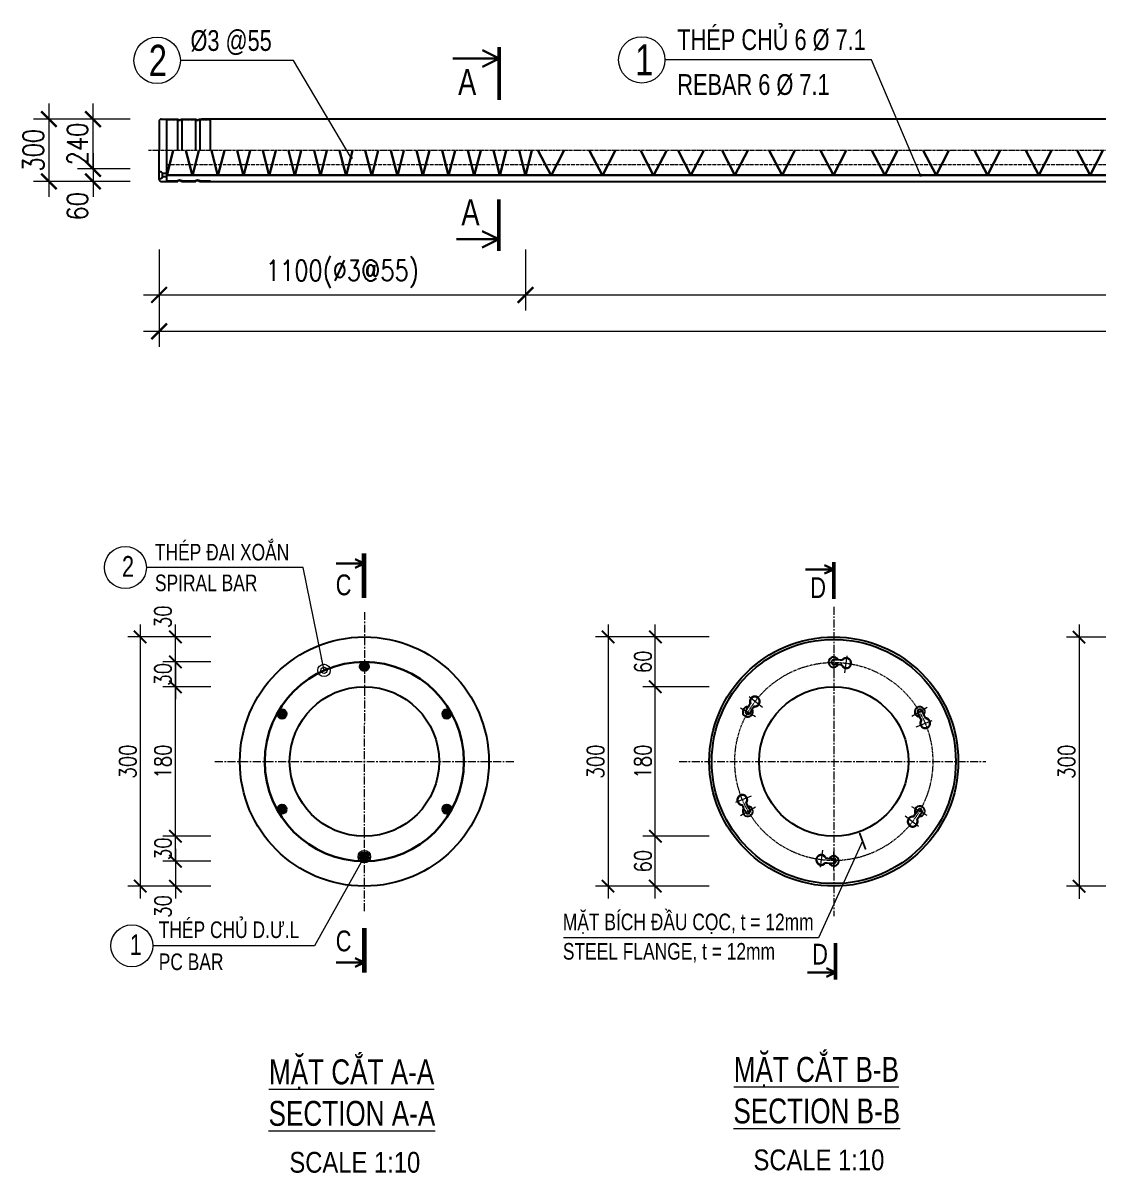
# Model space of a CAD drawing. Header units: millimetres. Extents: x -1359830 to -1240265, y -705366 to -618243.
# Drawn here: x -1299156 to -1288795, y -629320 to -618243 of the extents above; entities that cross this region are included whole.
import ezdxf
from ezdxf.enums import TextEntityAlignment as Align

# ---------------------------------------------------------------- set-up
doc = ezdxf.new("R2010")
doc.units = ezdxf.units.MM
doc.header["$MEASUREMENT"] = 0
doc.header["$PDMODE"] = 3
doc.header["$PDSIZE"] = 50
for name, pattern in [('ACAD_ISO03W100', [30, 12, -18]), ('CENTER', [50.8, 31.75, -6.35, 6.35, -6.35]), ('DASHED', [0.75, 0.5, -0.25]), ('HIDDENX2', [0.75, 0.5, -0.25])]:
    doc.linetypes.add(name, pattern=pattern)
for name, color, linetype, lineweight in [('1.NET BAO-F', 3, 'Continuous', 25), ('10.CAT-F', 6, 'Continuous', 50), ('2.THEP CHU-F', 4, 'Continuous', 30), ('3. THEPDAI-F', 11, 'Continuous', 30), ('4.DIM-F', 1, 'Continuous', 15), ('6.NET TRUC-F', 5, 'CENTER', 15), ('7.TEXT-F', 4, 'Continuous', 20), ('7.TEXT-F @ 10', 4, 'Continuous', 20), ('8.KHUAT-F', 9, 'HIDDENX2', 18), ('G-25CO', 7, 'Continuous', 13), ('KC-NET THUONG', 8, 'Continuous', 18), ('Manh', 6, 'Continuous', 13), ('S-dims', 8, 'Continuous', 18)]:
    doc.layers.add(name, color=color, linetype=linetype, lineweight=lineweight)
doc.styles.add('Arial', font='arial.ttf')
doc.styles.add('GHD Standard Arial', font='ARIALN.TTF')
doc.styles.add('Vnsimli', font='vnsimli.shx', dxfattribs={"width": 0.8})
doc.dimstyles.new('D1-10', dxfattribs={"dimscale": 10, "dimtxt": 2, "dimasz": 1.5, "dimexe": 1.5, "dimexo": 0, "dimgap": 0.5, "dimtad": 1, "dimdec": 0, "dimzin": 0, "dimdsep": 46, "dimtxsty": 'Vnsimli', "dimblk": 'ARCHTICK', "dimcen": 1, "dimdle": 1.5, "dimclrd": 256, "dimclre": 256, "dimclrt": 2, "dimadec": 0, "dimazin": 0, "dimtfac": 1, "dimtdec": 0, "dimtix": 1, "dimtmove": 2, "dimatfit": 2, "dimldrblk": 'ARCHTICK', "dimfxl": 1, "dimtolj": 1, "dimtzin": 0, "dimlwd": -1, "dimlwe": -1, "dimarcsym": 0})
doc.dimstyles.new('D1-40', dxfattribs={"dimscale": 40, "dimtxt": 2, "dimasz": 1.5, "dimexe": 1.5, "dimexo": 0, "dimgap": 0.5, "dimtad": 1, "dimdec": 0, "dimzin": 0, "dimdsep": 46, "dimtxsty": 'Vnsimli', "dimblk": 'ARCHTICK', "dimcen": 1, "dimdle": 1.5, "dimclrd": 256, "dimclre": 256, "dimclrt": 2, "dimadec": 0, "dimazin": 0, "dimtfac": 1, "dimtdec": 0, "dimtix": 1, "dimtmove": 2, "dimatfit": 2, "dimldrblk": 'ARCHTICK', "dimfxl": 1, "dimtolj": 1, "dimtzin": 0, "dimlwd": -1, "dimlwe": -1, "dimarcsym": 0})
doc.dimstyles.new('D1-50', dxfattribs={"dimscale": 50, "dimtxt": 2, "dimasz": 1.5, "dimexe": 1.5, "dimexo": 0, "dimgap": 0.5, "dimtad": 1, "dimdec": 0, "dimzin": 0, "dimdsep": 46, "dimtxsty": 'Vnsimli', "dimblk": 'ARCHTICK', "dimcen": 1, "dimdle": 1.5, "dimclrd": 256, "dimclre": 256, "dimclrt": 2, "dimadec": 0, "dimazin": 0, "dimtfac": 1, "dimtdec": 0, "dimtix": 1, "dimtmove": 2, "dimatfit": 2, "dimldrblk": 'ARCHTICK', "dimfxl": 1, "dimtolj": 1, "dimtzin": 0, "dimlwd": -1, "dimlwe": -1, "dimarcsym": 0})

# ---------------------------------------------------------------- blocks, each defined once
blk = doc.blocks.new('_ARCHTICK')
at = {"layer": 'KC-NET THUONG', "color": 0, "linetype": 'ByBlock', "const_width": 0.15}
blk.add_lwpolyline([(-0.5, -0.5), (0.5, 0.5)], dxfattribs=at)
blk = doc.blocks.new('*D95')
at = {"layer": '4.DIM-F', "transparency": 16777216}
for p, q in [((-1316526.2, -619169.1), (-1316526.2, -619094.1)), ((-1316347.2, -619169.1), (-1316601.2, -619169.1)), ((-1316526.2, -619408.8), (-1316526.2, -619169.1)), ((-1316347.2, -619408.8), (-1316601.2, -619408.8)), ((-1316526.2, -619408.8), (-1316526.2, -619483.8))]:
    blk.add_line(p, q, dxfattribs=at)
at = {"layer": 'DEFPOINTS', "color": 0, "transparency": 16777216}
for p in [(-1316526.2, -619169.1), (-1316347.2, -619169.1), (-1316347.2, -619408.8)]:
    blk.add_point(p, dxfattribs=at)
at = {"layer": '4.DIM-F', "transparency": 16777216, "xscale": 75, "yscale": 75, "zscale": 75}
for p, rotation in [((-1316526.2, -619169.1), 270), ((-1316526.2, -619408.8), 90)]:
    blk.add_blockref('_ARCHTICK', p, dxfattribs=dict(at, rotation=rotation))
at = {"layer": '4.DIM-F', "color": 2, "transparency": 16777216, "insert": (-1316601.2, -619289), "char_height": 100, "attachment_point": 5, "rotation": 90, "style": 'Vnsimli'}
blk.add_mtext('\\A1;240', dxfattribs=at)
blk = doc.blocks.new('*D75')
at = {"layer": '4.DIM-F', "transparency": 16777216}
for p, q in [((-1316526.2, -619333.8), (-1316526.2, -619544.1)), ((-1316347.2, -619408.8), (-1316601.2, -619408.8)), ((-1316347.2, -619469.1), (-1316601.2, -619469.1))]:
    blk.add_line(p, q, dxfattribs=at)
at = {"layer": 'DEFPOINTS', "color": 0, "transparency": 16777216}
for p in [(-1316347.2, -619408.8), (-1316526.2, -619469.1), (-1316347.2, -619469.1)]:
    blk.add_point(p, dxfattribs=at)
at = {"layer": '4.DIM-F', "transparency": 16777216, "xscale": 75, "yscale": 75, "zscale": 75}
for p, rotation in [((-1316526.2, -619408.8), 90), ((-1316526.2, -619469.1), 270)]:
    blk.add_blockref('_ARCHTICK', p, dxfattribs=dict(at, rotation=rotation))
at = {"layer": '4.DIM-F', "color": 2, "transparency": 16777216, "insert": (-1316601.2, -619588.7), "char_height": 100, "attachment_point": 5, "rotation": 90, "style": 'Vnsimli'}
blk.add_mtext('\\A1;60', dxfattribs=at)
blk = doc.blocks.new('*D76')
at = {"layer": '4.DIM-F', "transparency": 16777216}
for p, q in [((-1316738.6, -619094.1), (-1316738.6, -619544.1)), ((-1316347.2, -619169.1), (-1316813.6, -619169.1)), ((-1316347.2, -619469.1), (-1316813.6, -619469.1))]:
    blk.add_line(p, q, dxfattribs=at)
at = {"layer": 'DEFPOINTS', "color": 0, "transparency": 16777216}
for p in [(-1316347.2, -619169.1), (-1316738.6, -619469.1), (-1316347.2, -619469.1)]:
    blk.add_point(p, dxfattribs=at)
at = {"layer": '4.DIM-F', "transparency": 16777216, "xscale": 75, "yscale": 75, "zscale": 75}
for p, rotation in [((-1316738.6, -619169.1), 90), ((-1316738.6, -619469.1), 270)]:
    blk.add_blockref('_ARCHTICK', p, dxfattribs=dict(at, rotation=rotation))
at = {"layer": '4.DIM-F', "color": 2, "transparency": 16777216, "insert": (-1316813.6, -619319.1), "char_height": 100, "attachment_point": 5, "rotation": 90, "style": 'Vnsimli'}
blk.add_mtext('\\A1;300', dxfattribs=at)
blk = doc.blocks.new('*D24')
at = {"layer": '4.DIM-F', "transparency": 16777216}
for p, q in [((-1316207.9, -619797.7), (-1316207.9, -620090.8)), ((-1314442.3, -619797.7), (-1314442.3, -620090.8)), ((-1316282.9, -620015.8), (-1314367.3, -620015.8))]:
    blk.add_line(p, q, dxfattribs=at)
at = {"layer": 'DEFPOINTS', "color": 0, "transparency": 16777216}
for p in [(-1316207.9, -619797.7), (-1314442.3, -619797.7), (-1314442.3, -620015.8)]:
    blk.add_point(p, dxfattribs=at)
at = {"layer": '4.DIM-F', "transparency": 16777216, "xscale": 75, "yscale": 75, "zscale": 75, "rotation": 180}
blk.add_blockref('_ARCHTICK', (-1316207.9, -620015.8), dxfattribs=at)
at = {"layer": '4.DIM-F', "transparency": 16777216, "xscale": 75, "yscale": 75, "zscale": 75}
blk.add_blockref('_ARCHTICK', (-1314442.3, -620015.8), dxfattribs=at)
at = {"layer": '4.DIM-F', "color": 2, "transparency": 16777216, "insert": (-1315325.1, -619914.6), "char_height": 100, "attachment_point": 5, "style": 'Vnsimli'}
blk.add_mtext('\\A1;1100(%%C3@55)', dxfattribs=at)
blk = doc.blocks.new('*D25')
at = {"layer": '4.DIM-F', "transparency": 16777216}
for p, q in [((-1314442.3, -619797.7), (-1314442.3, -620090.8)), ((-1303773.3, -619797.7), (-1303773.3, -620090.8)), ((-1314517.3, -620015.8), (-1303698.3, -620015.8))]:
    blk.add_line(p, q, dxfattribs=at)
at = {"layer": 'DEFPOINTS', "color": 0, "transparency": 16777216}
for p in [(-1314442.3, -619797.7), (-1303773.3, -619797.7), (-1303773.3, -620015.8)]:
    blk.add_point(p, dxfattribs=at)
at = {"layer": '4.DIM-F', "transparency": 16777216, "xscale": 75, "yscale": 75, "zscale": 75, "rotation": 180}
blk.add_blockref('_ARCHTICK', (-1314442.3, -620015.8), dxfattribs=at)
at = {"layer": '4.DIM-F', "transparency": 16777216, "xscale": 75, "yscale": 75, "zscale": 75}
blk.add_blockref('_ARCHTICK', (-1303773.3, -620015.8), dxfattribs=at)
at = {"layer": '4.DIM-F', "color": 2, "transparency": 16777216, "insert": (-1309107.8, -619914.6), "char_height": 100, "attachment_point": 5, "style": 'Vnsimli'}
blk.add_mtext('\\A1;3800{\\fSymbol|b0|i0|c2|p16;¸}9800(%%C3@110)', dxfattribs=at)
blk = doc.blocks.new('*D26')
at = {"layer": '4.DIM-F', "transparency": 16777216}
for p, q in [((-1316207.9, -619797.7), (-1316207.9, -620265.9)), ((-1302155.1, -619797.7), (-1302155.1, -620265.9)), ((-1316282.9, -620190.9), (-1302080.1, -620190.9))]:
    blk.add_line(p, q, dxfattribs=at)
at = {"layer": 'DEFPOINTS', "color": 0, "transparency": 16777216}
for p in [(-1316207.9, -619797.7), (-1302155.1, -619797.7), (-1302155.1, -620190.9)]:
    blk.add_point(p, dxfattribs=at)
at = {"layer": '4.DIM-F', "transparency": 16777216, "xscale": 75, "yscale": 75, "zscale": 75, "rotation": 180}
blk.add_blockref('_ARCHTICK', (-1316207.9, -620190.9), dxfattribs=at)
at = {"layer": '4.DIM-F', "transparency": 16777216, "xscale": 75, "yscale": 75, "zscale": 75}
blk.add_blockref('_ARCHTICK', (-1302155.1, -620190.9), dxfattribs=at)
at = {"layer": '4.DIM-F', "color": 2, "transparency": 16777216, "insert": (-1309181.5, -620115.9), "char_height": 100, "attachment_point": 5, "style": 'Vnsimli'}
blk.add_mtext('\\A1;6000{\\fSymbol|b0|i0|c2|p16;¸}12000', dxfattribs=at)
blk = doc.blocks.new('GHD_G_2121')
at = {"layer": '10.CAT-F', "style": 'GHD Standard Arial'}
for tag, p in [('GHD_TITLE_001', (-51.13, 18.33)), ('GHD_TITLE_002', (-51.51, 10))]:
    blk.add_attdef(tag, p, '', height=5, dxfattribs=at)
at = {"layer": 'G-25CO', "style": 'GHD Standard Arial', "flags": 8}
blk.add_attdef('GHD_SCALE_TITLE', text='', height=2.5, dxfattribs=at).set_placement((0, -2.97), align=Align.MIDDLE_CENTER)
blk = doc.blocks.new('*D91')
at = {"layer": '4.DIM-F', "transparency": 16777216}
for p, q in [((-1312107.8, -622319.4), (-1312107.8, -622304.4)), ((-1312065.1, -622319.4), (-1312122.8, -622319.4)), ((-1312107.8, -622319.4), (-1312107.8, -622349.4)), ((-1312065.1, -622349.4), (-1312122.8, -622349.4)), ((-1312107.8, -622349.4), (-1312107.8, -622364.4))]:
    blk.add_line(p, q, dxfattribs=at)
at = {"layer": 'DEFPOINTS', "color": 0, "transparency": 16777216}
for p in [(-1312065.1, -622319.4), (-1312107.8, -622349.4), (-1312065.1, -622349.4)]:
    blk.add_point(p, dxfattribs=at)
at = {"layer": '4.DIM-F', "transparency": 16777216, "xscale": 15, "yscale": 15, "zscale": 15}
for p, rotation in [((-1312107.8, -622319.4), 270), ((-1312107.8, -622349.4), 90)]:
    blk.add_blockref('_ARCHTICK', p, dxfattribs=dict(at, rotation=rotation))
at = {"layer": '4.DIM-F', "color": 2, "transparency": 16777216, "insert": (-1312122.8, -622334.4), "char_height": 20, "attachment_point": 5, "rotation": 90, "style": 'Vnsimli'}
blk.add_mtext('\\A1;30', dxfattribs=at)
blk = doc.blocks.new('*D92')
at = {"layer": '4.DIM-F', "transparency": 16777216}
for p, q in [((-1312107.8, -622334.4), (-1312107.8, -622274.4)), ((-1312065.1, -622289.4), (-1312122.8, -622289.4)), ((-1312065.1, -622319.4), (-1312122.8, -622319.4))]:
    blk.add_line(p, q, dxfattribs=at)
at = {"layer": 'DEFPOINTS', "color": 0, "transparency": 16777216}
for p in [(-1312107.8, -622289.4), (-1312065.1, -622289.4), (-1312065.1, -622319.4)]:
    blk.add_point(p, dxfattribs=at)
at = {"layer": '4.DIM-F', "transparency": 16777216, "xscale": 15, "yscale": 15, "zscale": 15}
for p, rotation in [((-1312107.8, -622289.4), 90), ((-1312107.8, -622319.4), 270)]:
    blk.add_blockref('_ARCHTICK', p, dxfattribs=dict(at, rotation=rotation))
at = {"layer": '4.DIM-F', "color": 2, "transparency": 16777216, "insert": (-1312122.8, -622265.1), "char_height": 20, "attachment_point": 5, "rotation": 90, "style": 'Vnsimli'}
blk.add_mtext('\\A1;30', dxfattribs=at)
blk = doc.blocks.new('*D93')
at = {"layer": '4.DIM-F', "transparency": 16777216}
for p, q in [((-1312107.7, -622529.4), (-1312107.7, -622514.4)), ((-1312065, -622529.4), (-1312122.7, -622529.4)), ((-1312107.7, -622559.4), (-1312107.7, -622529.4)), ((-1312065, -622559.4), (-1312122.7, -622559.4)), ((-1312107.7, -622559.4), (-1312107.7, -622574.4))]:
    blk.add_line(p, q, dxfattribs=at)
at = {"layer": 'DEFPOINTS', "color": 0, "transparency": 16777216}
for p in [(-1312107.7, -622529.4), (-1312065, -622529.4), (-1312065, -622559.4)]:
    blk.add_point(p, dxfattribs=at)
at = {"layer": '4.DIM-F', "transparency": 16777216, "xscale": 15, "yscale": 15, "zscale": 15}
for p, rotation in [((-1312107.7, -622529.4), 270), ((-1312107.7, -622559.4), 90)]:
    blk.add_blockref('_ARCHTICK', p, dxfattribs=dict(at, rotation=rotation))
at = {"layer": '4.DIM-F', "color": 2, "transparency": 16777216, "insert": (-1312122.7, -622544.4), "char_height": 20, "attachment_point": 5, "rotation": 90, "style": 'Vnsimli'}
blk.add_mtext('\\A1;30', dxfattribs=at)
blk = doc.blocks.new('*D94')
at = {"layer": '4.DIM-F', "transparency": 16777216}
for p, q in [((-1312107.7, -622544.4), (-1312107.7, -622604.4)), ((-1312065, -622559.4), (-1312122.7, -622559.4)), ((-1312065, -622589.4), (-1312122.7, -622589.4))]:
    blk.add_line(p, q, dxfattribs=at)
at = {"layer": 'DEFPOINTS', "color": 0, "transparency": 16777216}
for p in [(-1312065, -622559.4), (-1312107.7, -622589.4), (-1312065, -622589.4)]:
    blk.add_point(p, dxfattribs=at)
at = {"layer": '4.DIM-F', "transparency": 16777216, "xscale": 15, "yscale": 15, "zscale": 15}
for p, rotation in [((-1312107.7, -622559.4), 90), ((-1312107.7, -622589.4), 270)]:
    blk.add_blockref('_ARCHTICK', p, dxfattribs=dict(at, rotation=rotation))
at = {"layer": '4.DIM-F', "color": 2, "transparency": 16777216, "insert": (-1312122.7, -622613.8), "char_height": 20, "attachment_point": 5, "rotation": 90, "style": 'Vnsimli'}
blk.add_mtext('\\A1;30', dxfattribs=at)
blk = doc.blocks.new('*D77')
at = {"layer": '4.DIM-F', "transparency": 16777216}
for p, q in [((-1312150.2, -622274.4), (-1312150.2, -622604.4)), ((-1312065.1, -622289.4), (-1312165.2, -622289.4)), ((-1312065, -622589.4), (-1312165.2, -622589.4))]:
    blk.add_line(p, q, dxfattribs=at)
at = {"layer": 'DEFPOINTS', "color": 0, "transparency": 16777216}
for p in [(-1312065.1, -622289.4), (-1312150.2, -622589.4), (-1312065, -622589.4)]:
    blk.add_point(p, dxfattribs=at)
at = {"layer": '4.DIM-F', "transparency": 16777216, "xscale": 15, "yscale": 15, "zscale": 15}
for p, rotation in [((-1312150.2, -622289.4), 90), ((-1312150.2, -622589.4), 270)]:
    blk.add_blockref('_ARCHTICK', p, dxfattribs=dict(at, rotation=rotation))
at = {"layer": '4.DIM-F', "color": 2, "transparency": 16777216, "insert": (-1312165.2, -622439.4), "char_height": 20, "attachment_point": 5, "rotation": 90, "style": 'Vnsimli'}
blk.add_mtext('\\A1;300', dxfattribs=at)
blk = doc.blocks.new('*D79')
at = {"layer": '4.DIM-F', "transparency": 16777216}
for p, q in [((-1311019.1, -622274.6), (-1311019.1, -622604.6)), ((-1310868.3, -622289.6), (-1311034.1, -622289.6)), ((-1310868.3, -622589.6), (-1311034.1, -622589.6))]:
    blk.add_line(p, q, dxfattribs=at)
at = {"layer": 'DEFPOINTS', "color": 0, "transparency": 16777216}
for p in [(-1310868.3, -622289.6), (-1311019.1, -622589.6), (-1310868.3, -622589.6)]:
    blk.add_point(p, dxfattribs=at)
at = {"layer": '4.DIM-F', "transparency": 16777216, "xscale": 15, "yscale": 15, "zscale": 15}
for p, rotation in [((-1311019.1, -622289.6), 90), ((-1311019.1, -622589.6), 270)]:
    blk.add_blockref('_ARCHTICK', p, dxfattribs=dict(at, rotation=rotation))
at = {"layer": '4.DIM-F', "color": 2, "transparency": 16777216, "insert": (-1311034.1, -622439.6), "char_height": 20, "attachment_point": 5, "rotation": 90, "style": 'Vnsimli'}
blk.add_mtext('\\A1;300', dxfattribs=at)
blk = doc.blocks.new('*D80')
at = {"layer": '4.DIM-F', "transparency": 16777216}
for p, q in [((-1312107.7, -622544.4), (-1312107.7, -622334.4)), ((-1312065.1, -622349.4), (-1312122.7, -622349.4)), ((-1312065, -622529.4), (-1312122.7, -622529.4))]:
    blk.add_line(p, q, dxfattribs=at)
at = {"layer": 'DEFPOINTS', "color": 0, "transparency": 16777216}
for p in [(-1312107.7, -622349.4), (-1312065.1, -622349.4), (-1312065, -622529.4)]:
    blk.add_point(p, dxfattribs=at)
at = {"layer": '4.DIM-F', "transparency": 16777216, "xscale": 15, "yscale": 15, "zscale": 15}
for p, rotation in [((-1312107.7, -622349.4), 90), ((-1312107.7, -622529.4), 270)]:
    blk.add_blockref('_ARCHTICK', p, dxfattribs=dict(at, rotation=rotation))
at = {"layer": '4.DIM-F', "color": 2, "transparency": 16777216, "insert": (-1312122.7, -622439.4), "char_height": 20, "attachment_point": 5, "rotation": 90, "style": 'Vnsimli'}
blk.add_mtext('\\A1;180', dxfattribs=at)
blk = doc.blocks.new('*D82')
at = {"layer": '4.DIM-F', "transparency": 16777216}
for p, q in [((-1311586.5, -622274.4), (-1311586.5, -622604.4)), ((-1311476.3, -622289.4), (-1311601.5, -622289.4)), ((-1311476.3, -622589.4), (-1311601.5, -622589.4))]:
    blk.add_line(p, q, dxfattribs=at)
at = {"layer": 'DEFPOINTS', "color": 0, "transparency": 16777216}
for p in [(-1311476.3, -622289.4), (-1311586.5, -622589.4), (-1311476.3, -622589.4)]:
    blk.add_point(p, dxfattribs=at)
at = {"layer": '4.DIM-F', "transparency": 16777216, "xscale": 15, "yscale": 15, "zscale": 15}
for p, rotation in [((-1311586.5, -622289.4), 90), ((-1311586.5, -622589.4), 270)]:
    blk.add_blockref('_ARCHTICK', p, dxfattribs=dict(at, rotation=rotation))
at = {"layer": '4.DIM-F', "color": 2, "transparency": 16777216, "insert": (-1311601.5, -622439.4), "char_height": 20, "attachment_point": 5, "rotation": 90, "style": 'Vnsimli'}
blk.add_mtext('\\A1;300', dxfattribs=at)
blk = doc.blocks.new('*D83')
at = {"layer": '4.DIM-F', "transparency": 16777216}
for p, q in [((-1311529.6, -622604.4), (-1311529.6, -622514.4)), ((-1311464.6, -622529.4), (-1311544.6, -622529.4)), ((-1311464.6, -622589.4), (-1311544.6, -622589.4))]:
    blk.add_line(p, q, dxfattribs=at)
at = {"layer": 'DEFPOINTS', "color": 0, "transparency": 16777216}
for p in [(-1311529.6, -622529.4), (-1311464.6, -622529.4), (-1311464.6, -622589.4)]:
    blk.add_point(p, dxfattribs=at)
at = {"layer": '4.DIM-F', "transparency": 16777216, "xscale": 15, "yscale": 15, "zscale": 15}
for p, rotation in [((-1311529.6, -622529.4), 90), ((-1311529.6, -622589.4), 270)]:
    blk.add_blockref('_ARCHTICK', p, dxfattribs=dict(at, rotation=rotation))
at = {"layer": '4.DIM-F', "color": 2, "transparency": 16777216, "insert": (-1311544.6, -622559.4), "char_height": 20, "attachment_point": 5, "rotation": 90, "style": 'Vnsimli'}
blk.add_mtext('\\A1;60', dxfattribs=at)
blk = doc.blocks.new('*D84')
at = {"layer": '4.DIM-F', "transparency": 16777216}
for p, q in [((-1311529.6, -622544.4), (-1311529.6, -622334.4)), ((-1311464.6, -622349.4), (-1311544.6, -622349.4)), ((-1311464.6, -622529.4), (-1311544.6, -622529.4))]:
    blk.add_line(p, q, dxfattribs=at)
at = {"layer": 'DEFPOINTS', "color": 0, "transparency": 16777216}
for p in [(-1311529.6, -622349.4), (-1311464.6, -622349.4), (-1311464.6, -622529.4)]:
    blk.add_point(p, dxfattribs=at)
at = {"layer": '4.DIM-F', "transparency": 16777216, "xscale": 15, "yscale": 15, "zscale": 15}
for p, rotation in [((-1311529.6, -622349.4), 90), ((-1311529.6, -622529.4), 270)]:
    blk.add_blockref('_ARCHTICK', p, dxfattribs=dict(at, rotation=rotation))
at = {"layer": '4.DIM-F', "color": 2, "transparency": 16777216, "insert": (-1311544.6, -622439.4), "char_height": 20, "attachment_point": 5, "rotation": 90, "style": 'Vnsimli'}
blk.add_mtext('\\A1;180', dxfattribs=at)
blk = doc.blocks.new('*D85')
at = {"layer": '4.DIM-F', "transparency": 16777216}
for p, q in [((-1311529.6, -622364.4), (-1311529.6, -622274.4)), ((-1311464.6, -622289.4), (-1311544.6, -622289.4)), ((-1311464.6, -622349.4), (-1311544.6, -622349.4))]:
    blk.add_line(p, q, dxfattribs=at)
at = {"layer": 'DEFPOINTS', "color": 0, "transparency": 16777216}
for p in [(-1311529.6, -622289.4), (-1311464.6, -622289.4), (-1311464.6, -622349.4)]:
    blk.add_point(p, dxfattribs=at)
at = {"layer": '4.DIM-F', "transparency": 16777216, "xscale": 15, "yscale": 15, "zscale": 15}
for p, rotation in [((-1311529.6, -622289.4), 90), ((-1311529.6, -622349.4), 270)]:
    blk.add_blockref('_ARCHTICK', p, dxfattribs=dict(at, rotation=rotation))
at = {"layer": '4.DIM-F', "color": 2, "transparency": 16777216, "insert": (-1311544.6, -622319.4), "char_height": 20, "attachment_point": 5, "rotation": 90, "style": 'Vnsimli'}
blk.add_mtext('\\A1;60', dxfattribs=at)
blk = doc.blocks.new('lodaubich')
at = {"layer": '1.NET BAO-F', "ltscale": 10}
for centre, radius, start, end in [((-7.5, 1.5), 6.12, 25.8288, 331.1863), ((-7.5, 1.5), 2.81, 90, 270), ((-7.5, -102.9), 107.2, 84.3966, 90), ((7.6, 0.4), 5.76, 202.2387, 143.8673), ((-7.5, -102.9), 101.6, 84.4709, 90)]:
    blk.add_arc(centre, radius, start, end, dxfattribs=at)
at = {"layer": '1.NET BAO-F', "linetype": 'ACAD_ISO03W100', "ltscale": 10}
blk.add_arc((7.6, 0.4), 6.12, 200.4864, 145.8439, dxfattribs=at)
at = {"layer": '6.NET TRUC-F', "linetype": 'CENTER', "ltscale": 10}
for p, q in [((-7.5, 11.7), (-7.5, -9.4)), ((6, -11.2), (8.9, 9.1))]:
    blk.add_line(p, q, dxfattribs=at)
blk = doc.blocks.new('c-c1')
at = {"layer": '1.NET BAO-F', "ltscale": 10}
for p, q in [((0, 141), (0, -1.1)), ((10, 151), (37.1, 151)), ((37.1, -149.1), (37.1, 151)), ((37.1, 151), (90.1, 151)), ((88.6, 148.3), (88.6, 0)), ((107.7, 151), (176.6, 151)), ((109.2, 148.3), (109.2, 0)), ((175.2, 148.3), (175.2, 0)), ((194.3, 151), (247.3, 151)), ((195.7, 148.3), (195.7, 0)), ((7051.7, 151.1), (204.2, 151)), ((247.3, 0), (247.3, 151)), ((0, -139.1), (0, -1.1)), ((0, -103), (5, -103)), ((0, -135.2), (5, -135.2)), ((10, -149.1), (37.1, -149.1)), ((37.1, -111.7), (17.3, -111.7)), ((17.3, -125.9), (17.3, -112.3)), ((37.1, -126.5), (17.3, -126.5)), ((37.1, -146.3), (88.6, -146.3)), ((37.1, -149.1), (90.1, -149.1)), ((107.7, -149.1), (176.6, -149.1)), ((109.2, -146.3), (175.2, -146.3)), ((194.3, -149.1), (247.3, -149.1)), ((195.7, -146.3), (247.3, -146.3)), ((247.3, -146.3), (247.3, -149.1)), ((247.3, -149.1), (7051.7, -149.1))]:
    blk.add_line(p, q, dxfattribs=at)
at = {"layer": '1.NET BAO-F', "linetype": 'DASHED', "ltscale": 10}
for p, q in [((37.1, 148.3), (88.6, 148.3)), ((109.2, 148.3), (175.2, 148.3)), ((195.7, 148.3), (247.3, 148.3))]:
    blk.add_line(p, q, dxfattribs=at)
at = {"layer": '1.NET BAO-F', "ltscale": 10}
for centre, start, end in [((10, 141), 90, 180), ((10, -139.1), 180, 270)]:
    blk.add_arc(centre, 10, start, end, dxfattribs=at)
at = {"layer": '1.NET BAO-F', "linetype": 'DASHED', "ltscale": 10}
for centre in [(98.9, 157.5), (185.5, 157.5)]:
    blk.add_ellipse(centre, major_axis=(16.1, 0), ratio=0.75, start_param=4.019229, end_param=5.405549, dxfattribs=at)
at = {"layer": '1.NET BAO-F', "ltscale": 10}
for centre, major_axis, start_param, end_param in [((98.9, 157.5), (-12.4, 0), 0.775397, 2.366195), ((185.5, 157.5), (12.4, 0), 3.91699, 5.507788), ((5, -112.3), (-12.4, 0), 3.141593, 4.712389), ((5, -125.9), (12.4, 0), 4.712389, 6.283185), ((98.9, -155.6), (16.1, 0), 0.877636, 2.263956), ((98.9, -155.6), (12.4, 0), 0.775397, 2.366195), ((185.5, -155.6), (16.1, 0), 0.877636, 2.263956), ((185.5, -155.6), (-12.4, 0), 3.91699, 5.507788)]:
    blk.add_ellipse(centre, major_axis=major_axis, ratio=0.75, start_param=start_param, end_param=end_param, dxfattribs=at)
at = {"layer": '10.CAT-F'}
for p, q in [((1638.5, 243), (1638.5, 498.1)), ((1637.8, -236.8), (1637.8, -482.9))]:
    blk.add_line(p, q, dxfattribs=at)
at = {"layer": '2.THEP CHU-F'}
for p, q in [((1416.3, 443.1), (1638.5, 443.1)), ((1638.5, 443.1), (1557.9, 483.1)), ((1638.5, 443.1), (1557.9, 403.1)), ((7051.7, -119.9), (37.1, -119.1)), ((1432.8, -428), (1637.8, -428)), ((1637.8, -428), (1557.2, -388)), ((1637.8, -428), (1557.2, -468))]:
    blk.add_line(p, q, dxfattribs=at)
at = {"layer": '3. THEPDAI-F', "ltscale": 10}
for p, q in [((68, 0), (37.1, -121)), ((37.1, 0), (37.1, -1.1)), ((160.4, -121.6), (129.3, 0)), ((191.5, 0), (160.4, -121.6)), ((283.9, -121.6), (252.8, 0)), ((314.9, 0), (283.9, -121.6)), ((407.4, -121.6), (376.3, 0)), ((438.4, 0), (407.4, -121.6)), ((530.9, -121.6), (499.7, 0)), ((561.9, 0), (530.9, -121.6)), ((654.3, -121.5), (623.2, 0)), ((685.4, 0), (654.3, -121.5)), ((777.8, -121.5), (746.7, 0)), ((808.8, 0), (777.8, -121.5)), ((901.3, -121.5), (870.2, 0)), ((932.3, 0), (901.3, -121.5)), ((1024.8, -121.5), (993.6, 0)), ((1055.8, 0), (1024.8, -121.5)), ((1148.2, -121.5), (1117.1, 0)), ((1179.3, 0), (1148.2, -121.5)), ((1271.7, -121.4), (1240.6, 0)), ((1302.8, 0), (1271.7, -121.4)), ((1395.2, -121.4), (1364.1, 0)), ((1426.2, 0), (1395.2, -121.4)), ((1518.7, -121.4), (1487.6, 0)), ((1549.7, 0), (1518.7, -121.4)), ((1642.2, -121.4), (1611, 0)), ((1673.2, 0), (1642.2, -121.4)), ((1765.6, -121.4), (1734.5, 0)), ((1796.7, 0), (1765.6, -121.4)), ((2563.1, -119.8), (2501.1, 0)), ((2625, 0), (2563.1, -119.8)), ((2774.9, -119.8), (2712.9, 0)), ((2836.8, 0), (2774.9, -119.8)), ((3002.2, -119.8), (2940.3, 0)), ((3064.2, 0), (3002.2, -119.8)), ((3249.5, -119.8), (3187.5, 0)), ((3311.4, 0), (3249.5, -119.8)), ((3496.8, -119.8), (3434.8, 0)), ((3558.7, 0), (3496.8, -119.8)), ((3744, -119.8), (3682.1, 0)), ((3806, 0), (3744, -119.8)), ((3991.3, -119.8), (3929.4, 0)), ((4053.3, 0), (3991.3, -119.8)), ((4238.6, -119.8), (4176.7, 0)), ((4300.6, 0), (4238.6, -119.8)), ((4485.9, -119.8), (4423.9, 0)), ((4547.8, 0), (4485.9, -119.8)), ((1889.1, -121.4), (1827.2, -1.6)), ((1951.1, -1.6), (1889.1, -121.4)), ((2136.1, -121.4), (2074.1, -1.6)), ((2198, -1.6), (2136.1, -121.4)), ((2383, -121.4), (2321.1, -1.6)), ((2445, -1.6), (2383, -121.4))]:
    blk.add_line(p, q, dxfattribs=at)
at = {"layer": '4.DIM-F'}
for centre in [(-9.3, 433.8), (2326.1, 436.1)]:
    blk.add_circle(centre, 111.8, dxfattribs=at)
at = {"layer": '6.NET TRUC-F', "linetype": 'CENTER', "ltscale": 0.4}
blk.add_line((7051.9, -0.1), (-51.7, 0), dxfattribs=at)
at = {"layer": '8.KHUAT-F', "linetype": 'ACAD_ISO03W100', "ltscale": 0.1}
blk.add_line((7051.7, -69.1), (37.1, -69.1), dxfattribs=at)
at = {"layer": '7.TEXT-F', "style": 'Arial', "width": 0.75}
for s, height, p in [('THÉP CHỦ 6 %%C 7.1', 100, (2497.4, 483.6)), ('Ø3 @55', 100, (151.4, 479.4)), ('A', 125, (1441, 266.9)), ('REBAR 6 %%C 7.1', 100, (2497.4, 267.5)), ('A', 125, (1457, -359.9))]:
    blk.add_text(s, height=height, dxfattribs=at).set_placement(p)
for s, p in [('2', (-5.7, 433.8)), ('1', (2337.9, 436.1))]:
    blk.add_text(s, height=150, dxfattribs=at).set_placement(p, align=Align.MIDDLE_CENTER)
at = {"layer": '4.DIM-F'}
for base, p1, p2, picture, middle in [((-530.7, -149.1), (-139.3, 150.9), (-139.3, -149.1), '*D76', (-605.7, 0.9)), ((-318.3, 150.9), (-139.3, -88.8), (-139.3, 150.9), '*D95', (-393.3, 31.1))]:
    dim = blk.add_linear_dim(base=base, p1=p1, p2=p2, angle=90, dimstyle='D1-50', dxfattribs=at)
    dim.commit()
    dim.dimension.update_dxf_attribs({"geometry": picture, "text_midpoint": middle, "insert": (1316207.9, 619320)})
dim = blk.add_linear_dim(base=(-318.3, -149.1), p1=(-139.3, -88.8), p2=(-139.3, -149.1), angle=90, dimstyle='D1-50', dxfattribs=at)
dim.commit()
dim.dimension.update_dxf_attribs({"geometry": '*D75', "text_midpoint": (-393.3, -268.7), "dimtype": 128, "insert": (1316207.9, 619320)})
for base, p1, p2, text, picture, middle in [((1765.6, -695.8), (0, -477.6), (1765.6, -477.6), '1100(%%C3@55)', '*D24', (882.8, -594.6)), ((14052.8, -870.8), (0, -477.6), (14052.8, -477.6), '6000{\\fSymbol|b0|i0|c2|p16;¸}12000', '*D26', (7026.4, -795.8)), ((12434.6, -695.8), (1765.6, -477.6), (12434.6, -477.6), '3800{\\fSymbol|b0|i0|c2|p16;¸}9800(%%C3@110)', '*D25', (7100.1, -594.6))]:
    dim = blk.add_linear_dim(base=base, p1=p1, p2=p2, text=text, dimstyle='D1-50', dxfattribs=at)
    dim.commit()
    dim.dimension.update_dxf_attribs({"geometry": picture, "text_midpoint": middle, "insert": (1316207.9, 619320)})
for points in [[(926, -35.2), (647.4, 433.8), (102.4, 433.8)], [(3669.6, -119.5), (3433.6, 436.1), (2437.9, 436.1)]]:
    blk.add_leader(points, dimstyle='D1-40', override={"dimldrblk": 'DotSmall'}, dxfattribs=at)
blk = doc.blocks.new('18')
at = {"layer": '2.THEP CHU-F', "linetype": 'CENTER', "ltscale": 0.5}
h = blk.add_hatch(color=256, dxfattribs=at)
h.paths.add_polyline_path([(-1311880.1, -622330.1, 0.414954), (-1311874.8, -622324.8, 0.414823), (-1311880.1, -622319.4)])
h.paths.add_polyline_path([(-1311880.1, -622330.1), (-1311880.1, -622319.4, 0.413604), (-1311885.5, -622324.8, 0.413474)])
h = blk.add_hatch(color=256, dxfattribs=at)
h.paths.add_polyline_path([(-1311974.8, -622384.8, 0.414954), (-1311976.7, -622377.5, 0.414823), (-1311984, -622379.4)])
h.paths.add_polyline_path([(-1311974.8, -622384.8), (-1311984, -622379.4, 0.413604), (-1311982.1, -622386.7, 0.413474)])
h = blk.add_hatch(color=256, dxfattribs=at)
h.paths.add_polyline_path([(-1311785.5, -622384.8, 0.414954), (-1311778.1, -622386.7, 0.414823), (-1311776.2, -622379.4)])
h.paths.add_polyline_path([(-1311785.5, -622384.8), (-1311776.2, -622379.4, 0.413604), (-1311783.5, -622377.5, 0.413474)])
h = blk.add_hatch(color=256, dxfattribs=at)
h.paths.add_polyline_path([(-1311974.8, -622494.1, 0.414954), (-1311982.1, -622492.1, 0.414823), (-1311984, -622499.4)])
h.paths.add_polyline_path([(-1311974.8, -622494.1), (-1311984, -622499.4, 0.413604), (-1311976.7, -622501.4, 0.413474)])
h = blk.add_hatch(color=256, dxfattribs=at)
h.paths.add_polyline_path([(-1311785.4, -622494.1, 0.414954), (-1311783.5, -622501.4, 0.414823), (-1311776.2, -622499.4)])
h.paths.add_polyline_path([(-1311785.4, -622494.1), (-1311776.2, -622499.4, 0.413604), (-1311778.1, -622492.1, 0.413474)])
h = blk.add_hatch(color=256, dxfattribs=at)
h.paths.add_polyline_path([(-1311880.1, -622548.7, 0.414954), (-1311885.4, -622554.1, 0.414823), (-1311880.1, -622559.4)])
h.paths.add_polyline_path([(-1311880.1, -622548.7), (-1311880.1, -622559.4, 0.413604), (-1311874.7, -622554.1, 0.413474)])
at = {"layer": '1.NET BAO-F', "ltscale": 10}
for centre, radius in [((-1311880.1, -622439.4), 150), ((-1311314.6, -622439.4), 150), ((-1311314.6, -622439.4), 147), ((-1311880.1, -622439.4), 90), ((-1311314.6, -622439.4), 90)]:
    blk.add_circle(centre, radius, dxfattribs=at)
at = {"layer": '10.CAT-F', "lineweight": 60}
for p, q in [((-1311880.2, -622242.2), (-1311880.2, -622188.9)), ((-1311880.2, -622640), (-1311880.2, -622693.3))]:
    blk.add_line(p, q, dxfattribs=at)
at = {"layer": '10.CAT-F'}
for p, q in [((-1311314.6, -622243.4), (-1311314.7, -622199.5)), ((-1311312.4, -622657.9), (-1311312.4, -622701.9))]:
    blk.add_line(p, q, dxfattribs=at)
at = {"layer": '2.THEP CHU-F', "lineweight": 30}
for p, q in [((-1311880.2, -622200.9), (-1311891, -622195.7)), ((-1311880.2, -622200.9), (-1311914, -622200.9)), ((-1311880.2, -622200.9), (-1311891, -622206.1)), ((-1311880.2, -622681.3), (-1311914, -622681.3)), ((-1311880.2, -622681.3), (-1311891, -622676.1)), ((-1311880.2, -622681.3), (-1311891, -622686.4))]:
    blk.add_line(p, q, dxfattribs=at)
at = {"layer": '2.THEP CHU-F'}
for p, q in [((-1311314.7, -622208), (-1311348.6, -622208)), ((-1311314.7, -622208), (-1311325.6, -622202.8)), ((-1311314.7, -622208), (-1311325.6, -622213.1)), ((-1311312.4, -622693.4), (-1311346.2, -622693.4)), ((-1311312.4, -622693.4), (-1311323.2, -622688.2)), ((-1311312.4, -622693.4), (-1311323.2, -622698.5))]:
    blk.add_line(p, q, dxfattribs=at)
for centre in [(-1311880.1, -622324.8), (-1311979.4, -622382.1), (-1311780.8, -622382.1), (-1311979.4, -622496.8), (-1311780.8, -622496.7), (-1311880.1, -622554.1)]:
    blk.add_circle(centre, 5.35, dxfattribs=at)
at = {"layer": '3. THEPDAI-F', "ltscale": 10}
blk.add_circle((-1311880.1, -622439.4), 120, dxfattribs=at)
at = {"layer": '4.DIM-F'}
for centre in [(-1312168, -622205.8), (-1312160.2, -622661.2)]:
    blk.add_circle(centre, 25.3, dxfattribs=at)
at = {"layer": '6.NET TRUC-F', "linetype": 'CENTER', "ltscale": 0.3}
for p, q in [((-1311314.6, -622253.2), (-1311314.6, -622625.7)), ((-1311880.1, -622259.4), (-1311880.2, -622619.4)), ((-1312060.1, -622439.4), (-1311700.1, -622439.4)), ((-1311500.9, -622439.4), (-1311131.4, -622439.4))]:
    blk.add_line(p, q, dxfattribs=at)
at = {"layer": '6.NET TRUC-F', "linetype": 'CENTER', "ltscale": 0.1}
blk.add_circle((-1311314.6, -622439.4), 119.3, dxfattribs=at)
at = {"layer": '7.TEXT-F @ 10'}
ref = blk.add_blockref('GHD_G_2121', (-1311894.3, -622918), dxfattribs=dict(at, xscale=10, yscale=10, zscale=10))
ref.add_attrib('GHD_TITLE_001', '%%UMẶT CẮT A-A', (-1311995, -622828), dxfattribs={"layer": '7.TEXT-F', "height": 30, "style": 'Arial', "width": 0.75})
ref.add_attrib('GHD_SCALE_TITLE', 'SCALE 1:10', dxfattribs={"layer": 'G-25CO', "height": 25, "style": 'GHD Standard Arial'}).set_placement((-1311891.6, -622921.9), align=Align.MIDDLE_CENTER)
ref.add_attrib('GHD_TITLE_002', '%%USECTION A-A', (-1311995.5, -622878), dxfattribs={"layer": '7.TEXT-F', "height": 30, "style": 'Arial', "width": 0.75})
ref = blk.add_blockref('GHD_G_2121', (-1311335.2, -622915.1), dxfattribs=dict(at, xscale=10, yscale=10, zscale=10))
ref.add_attrib('GHD_TITLE_001', '%%UMẶT CẮT B-B', (-1311435.1, -622825.1), dxfattribs={"layer": '7.TEXT-F', "height": 30, "style": 'Arial', "width": 0.75})
ref.add_attrib('GHD_SCALE_TITLE', 'SCALE 1:10', dxfattribs={"layer": 'G-25CO', "height": 25, "style": 'GHD Standard Arial'}).set_placement((-1311332.5, -622919), align=Align.MIDDLE_CENTER)
ref.add_attrib('GHD_TITLE_002', '%%USECTION B-B', (-1311435.5, -622875.1), dxfattribs={"layer": '7.TEXT-F', "height": 30, "style": 'Arial', "width": 0.75})
at = {"layer": 'Manh', "ltscale": 10}
blk.add_blockref('lodaubich', (-1311307.2, -622321.3), dxfattribs=at)
for p, rotation in [((-1311413.2, -622373.9), 59.99999999999999), ((-1311208.6, -622386.8), 299.9999999999999), ((-1311420.7, -622492), 120), ((-1311216.1, -622505), 239.9999999999999), ((-1311322.1, -622557.5), 180)]:
    blk.add_blockref('lodaubich', p, dxfattribs=dict(at, rotation=rotation))
at = {"layer": '7.TEXT-F', "style": 'Arial', "width": 0.75}
for s, height, p in [('THÉP ĐAI XOẮN', 20, (-1312132.4, -622197.3)), ('2', 25, (-1312172.1, -622217)), ('SPIRAL BAR', 20, (-1312132.4, -622234.3)), ('C', 25, (-1311914.6, -622239.2)), ('D', 25, (-1311342.9, -622242.6)), ('THÉP CHỦ D.Ư.L', 20, (-1312127.8, -622651.9)), ('MẶT BÍCH ĐẦU CỌC, t = 12mm', 20, (-1311641, -622642.5)), ('1', 25, (-1312162.7, -622672.4)), ('C', 25, (-1311914.6, -622667.9)), ('STEEL FLANGE, t = 12mm', 20, (-1311641, -622677.9)), ('D', 25, (-1311340.6, -622683.8)), ('PC BAR', 20, (-1312127.8, -622690.5))]:
    blk.add_text(s, height=height, dxfattribs=at).set_placement(p)
at = {"layer": '4.DIM-F'}
for base, p1, p2, angle, picture, middle in [((-1312107.8, -622289.4), (-1312065.1, -622319.4), (-1312065.1, -622289.4), 90, '*D92', (-1312122.8, -622265.1)), ((-1312107.7, -622589.4), (-1312065, -622559.4), (-1312065, -622589.4), 270, '*D94', (-1312122.7, -622613.8))]:
    dim = blk.add_linear_dim(base=base, p1=p1, p2=p2, angle=angle, dimstyle='D1-10', dxfattribs=at)
    dim.commit()
    dim.dimension.update_dxf_attribs({"geometry": picture, "text_midpoint": middle, "dimtype": 128})
for base, p1, p2, angle, picture, middle in [((-1312150.2, -622589.4), (-1312065.1, -622289.4), (-1312065, -622589.4), 90, '*D77', (-1312165.2, -622439.4)), ((-1311586.5, -622589.4), (-1311476.3, -622289.4), (-1311476.3, -622589.4), 90, '*D82', (-1311601.5, -622439.4)), ((-1311529.6, -622289.4), (-1311464.6, -622349.4), (-1311464.6, -622289.4), 90, '*D85', (-1311544.6, -622319.4)), ((-1311019.1, -622589.6), (-1310868.3, -622289.6), (-1310868.3, -622589.6), 90, '*D79', (-1311034.1, -622439.6)), ((-1312107.8, -622349.4), (-1312065.1, -622319.4), (-1312065.1, -622349.4), 90, '*D91', (-1312122.8, -622334.4)), ((-1312107.7, -622349.4), (-1312065, -622529.4), (-1312065.1, -622349.4), 90, '*D80', (-1312122.7, -622439.4)), ((-1311529.6, -622349.4), (-1311464.6, -622529.4), (-1311464.6, -622349.4), 90, '*D84', (-1311544.6, -622439.4)), ((-1312107.7, -622529.4), (-1312065, -622559.4), (-1312065, -622529.4), 270, '*D93', (-1312122.7, -622544.4)), ((-1311529.6, -622529.4), (-1311464.6, -622589.4), (-1311464.6, -622529.4), 90, '*D83', (-1311544.6, -622559.4))]:
    dim = blk.add_linear_dim(base=base, p1=p1, p2=p2, angle=angle, dimstyle='D1-10', dxfattribs=at)
    dim.commit()
    dim.dimension.update_dxf_attribs({"geometry": picture, "text_midpoint": middle})
for points in [[(-1311928.7, -622329.7), (-1311953.7, -622205.8), (-1312142.7, -622205.8)], [(-1311880.2, -622554), (-1311940.3, -622661.2), (-1312134.9, -622661.2)]]:
    blk.add_leader(points, dimstyle='D1-10', override={"dimldrblk": 'Origin2'}, dxfattribs=at)
blk.add_leader([(-1311279.9, -622535.3), (-1311332.9, -622651.6), (-1311640.1, -622651.6)], dimstyle='D1-10', dxfattribs=at)

msp = doc.modelspace()

# ---------------------------------------------------------------- block references
at = {"layer": 'S-dims'}
for name, p, xscale, yscale, zscale in [('c-c1', (-1297844.17, -619471.08), 2, 2, 2), ('18', (9199175.15, 4354158.27), 8, 8, 8)]:
    msp.add_blockref(name, p, dxfattribs=dict(at, xscale=xscale, yscale=yscale, zscale=zscale))

doc.saveas('drawing.dxf')
